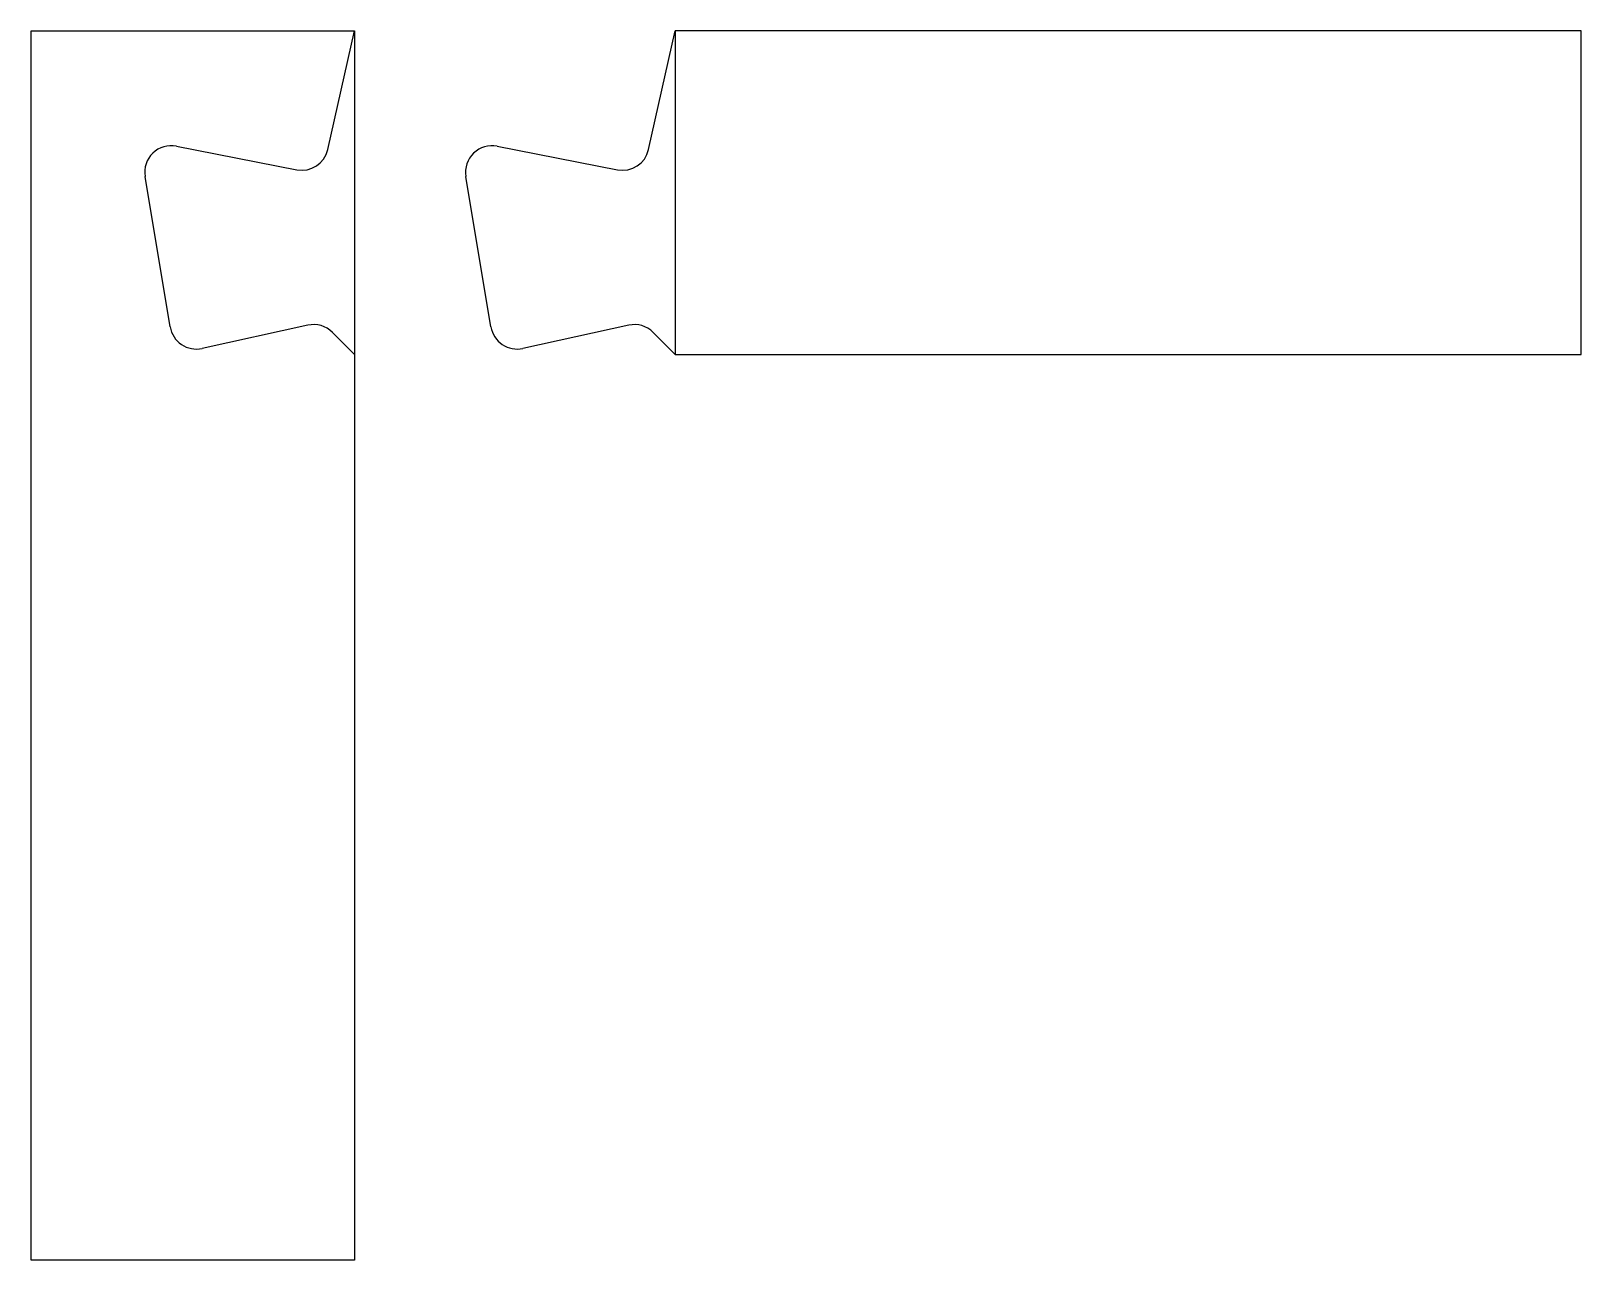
# Model space of a CAD drawing. Extents: x -20 to 220, y -200 to -10.
import ezdxf

# ---------------------------------------------------------------- set-up
doc = ezdxf.new("R2010")
doc.units = 0
doc.layers.add('1', color=7, linetype='CONTINUOUS')

msp = doc.modelspace()

# ---------------------------------------------------------------- linework, layer by layer
at = {"layer": '1', "color": 7, "linetype": 'CONTINUOUS'}
for p, q in [((-20, -200), (-20, -10)), ((-20, -10), (30, -10)), ((25.87542, -28.33149), (30, -10)), ((30, -10), (30, -200)), ((75.46581, -28.33149), (79.59039, -10)), ((219.59039, -10), (79.59039, -10)), ((79.59039, -10), (79.59039, -60)), ((219.59039, -60), (219.59039, -10)), ((2.47241, -27.80505), (21.08652, -31.45487)), ((52.0628, -27.80505), (70.67691, -31.45487)), ((1.51295, -55.74436), (-2.3607, -32.50247)), ((51.10334, -55.74436), (47.22969, -32.50247)), ((22.80839, -55.48108), (6.43623, -59.07497)), ((30, -60), (26.5866, -56.5866)), ((72.39878, -55.48108), (56.02662, -59.07497)), ((79.59039, -60), (76.17699, -56.5866)), ((79.59039, -60), (219.59039, -60)), ((30, -200), (-20, -200))]:
    msp.add_line(p, q, dxfattribs=at)
for centre, start, end in [((1.683516, -31.828435), 78.90628611, 189.46232222), ((21.875416, -27.431486), 258.90627778, 347.31961667), ((51.273906, -31.828435), 78.90628611, 189.46232222), ((71.465806, -27.431486), 258.90627778, 347.31961667), ((5.557164, -55.070321), 189.46232222, 282.380775), ((23.687461, -59.485737), 45, 102.38074444), ((55.147554, -55.070321), 189.46232222, 282.380775), ((73.277851, -59.485737), 45, 102.38074444)]:
    msp.add_arc(centre, 4.1, start, end, dxfattribs=at)

doc.saveas('drawing.dxf')
